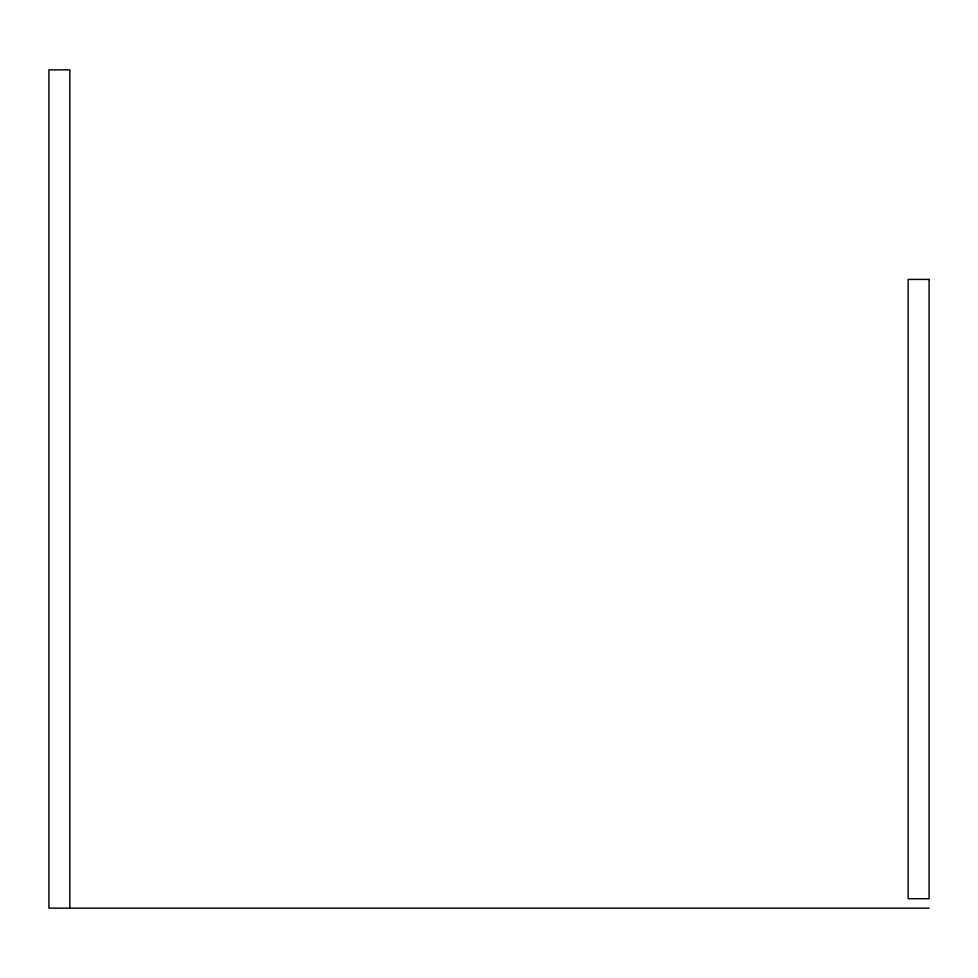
<?xml version="1.0" encoding="UTF-8"?>
<svg xmlns="http://www.w3.org/2000/svg" width="978" height="978" viewBox="0 0 978 978"><rect width="100%" height="100%" fill="white"/><g stroke="black" fill="none" stroke-linecap="round" stroke-linejoin="round"><path stroke-width="1.47" d="M929.1 908.146L48.9 908.146L48.9 69.854L69.854 69.854L69.854 908.146M929.1 279.427L908.146 279.427L908.146 898.709L929.1 898.709L929.1 279.427"/></g></svg>
